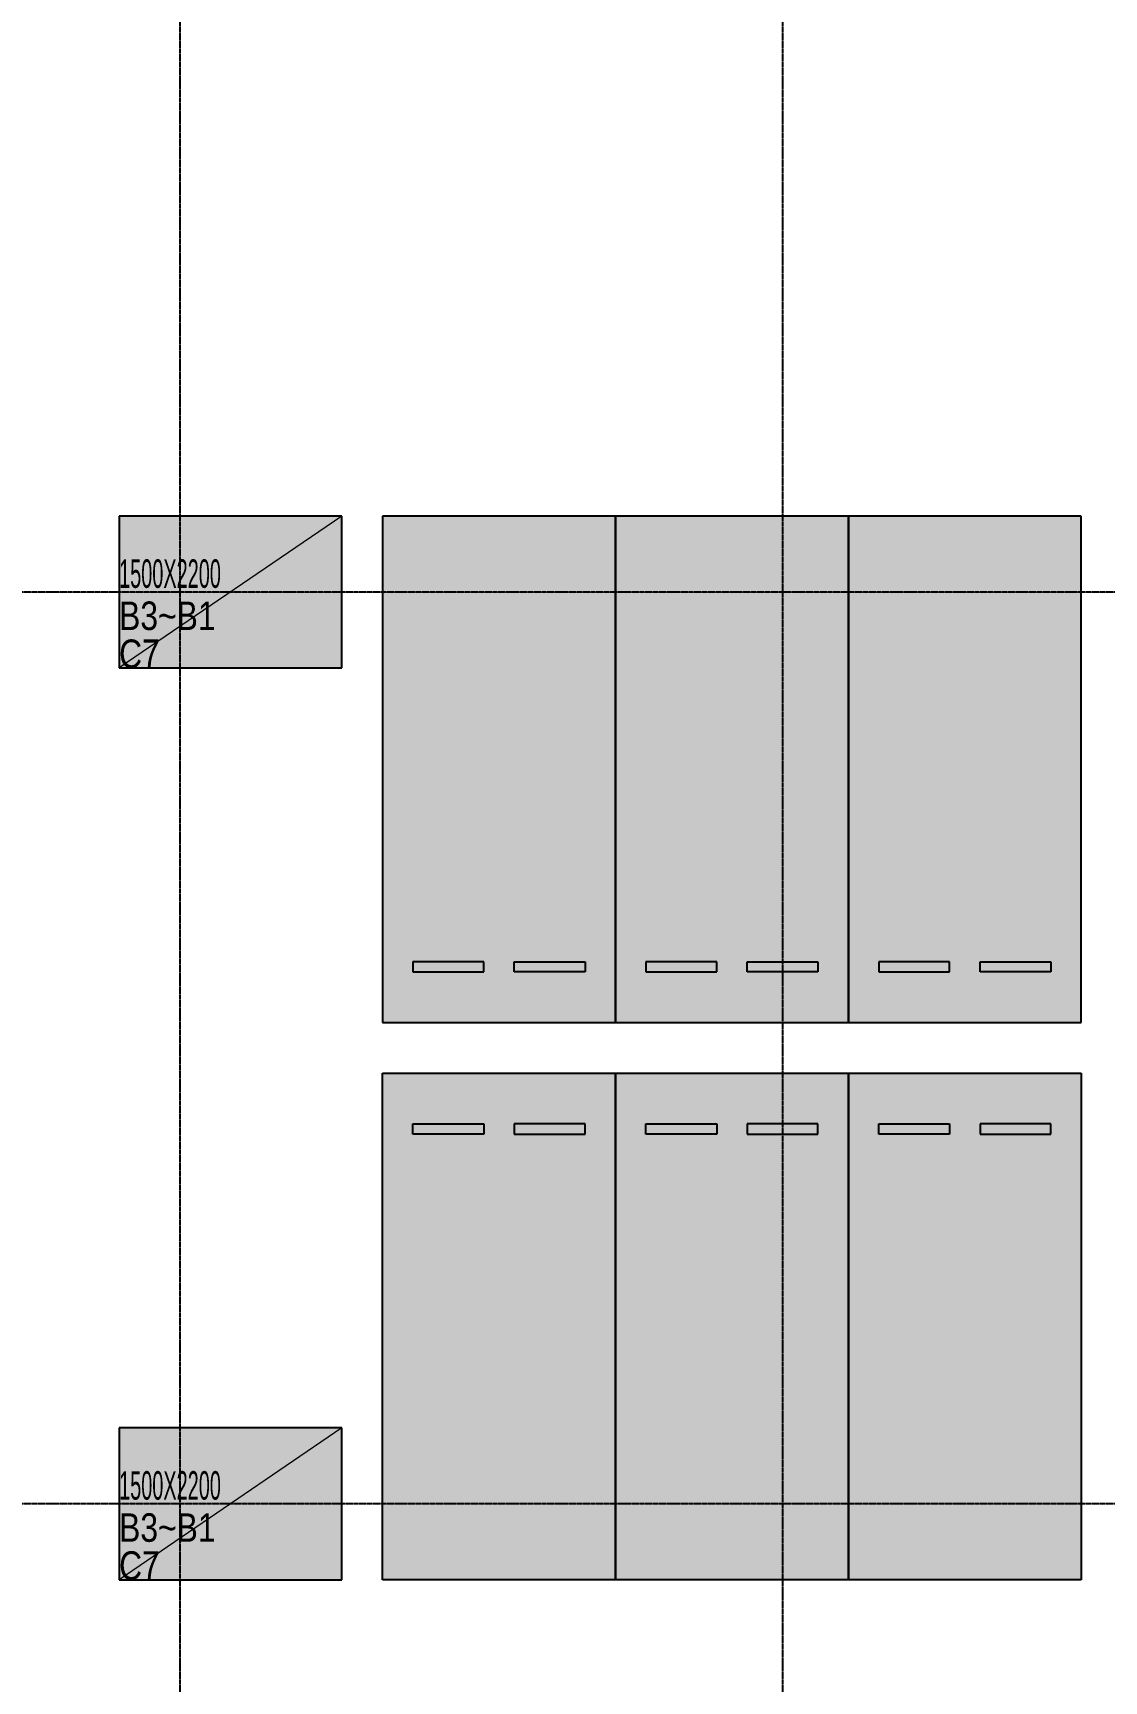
# Model space of a CAD drawing. Header units: millimetres. Extents: x -20379 to 476967, y -520228 to 220376.
# Drawn here: x 370994 to 381569, y -482470 to -466203 of the extents above; entities that cross this region are included whole.
import ezdxf
from ezdxf.enums import TextEntityAlignment as Align

# ---------------------------------------------------------------- set-up
doc = ezdxf.new("R2010")
doc.units = ezdxf.units.MM
doc.header["$MEASUREMENT"] = 0
doc.linetypes.add('$0$X-GRID_B3~B1$0$CENTER2', pattern=[1.125, 0.75, -0.125, 0.125, -0.125])
doc.layers.get('Defpoints').update_dxf_attribs({"color": 145, "lineweight": 9})
doc.layers.add('$0$NDC_S_HATCH MATERIAL', color=8, linetype='Continuous', lineweight=9)
for name, color, linetype in [('$0$X-COL-B2$0$A-254', 254, 'Continuous'), ('$0$X-COL-B2$0$A-COL', 2, 'Continuous'), ('$0$X-GRID_B3~B1$0$A-CEN1', 1, '$0$X-GRID_B3~B1$0$CENTER2'), ('$0$X-INT-B2$0$A-PARK', 5, 'Continuous')]:
    doc.layers.add(name, color=color, linetype=linetype)
doc.styles.add('$0$X-COL-B2$0$Hrtext', font='arial.ttf', dxfattribs={"width": 0.8})
doc.styles.add('$0$X-GRID_B3~B1$0$Heerim', font='', dxfattribs={"width": 0.8})
doc.styles.get('$0$X-GRID_B3~B1$0$Heerim').set_extended_font_data('Dotum')

# ---------------------------------------------------------------- blocks, each defined once
blk = doc.blocks.new('$0$258')
at = {"layer": '$0$X-COL-B2$0$A-254'}
h = blk.add_hatch(color=256, dxfattribs=at)
h.dxf.hatch_style = 1
h.paths.add_polyline_path([(470147, -157681), (470147, -159181), (472347, -159181), (472347, -157681)])
h = blk.add_hatch(color=256, dxfattribs=at)
h.dxf.hatch_style = 1
h.paths.add_polyline_path([(470147, -166681), (470147, -168181), (472347, -168181), (472347, -166681)])
at = {"layer": '$0$X-INT-B2$0$A-PARK'}
h = blk.add_hatch(color=254, dxfattribs=at)
h.dxf.hatch_style = 1
h.paths.add_polyline_path([(475047, -162681), (475047, -157681), (472747, -157681), (472747, -162681)])
h = blk.add_hatch(color=254, dxfattribs=at)
h.dxf.hatch_style = 1
h.paths.add_polyline_path([(477347, -162681), (477347, -157681), (475047, -157681), (475047, -162681)])
h = blk.add_hatch(color=254, dxfattribs=at)
h.dxf.hatch_style = 1
h.paths.add_polyline_path([(479647, -162681), (479647, -157681), (477347, -157681), (477347, -162681)])
h = blk.add_hatch(color=254, dxfattribs=at)
h.dxf.hatch_style = 1
h.paths.add_polyline_path([(475047, -163181), (475047, -168181), (472747, -168181), (472747, -163181)])
h = blk.add_hatch(color=254, dxfattribs=at)
h.dxf.hatch_style = 1
h.paths.add_polyline_path([(477347, -163181), (477347, -168181), (475047, -168181), (475047, -163181)])
h = blk.add_hatch(color=254, dxfattribs=at)
h.dxf.hatch_style = 1
h.paths.add_polyline_path([(479647, -163181), (479647, -168181), (477347, -168181), (477347, -163181)])
at = {"layer": '$0$X-COL-B2$0$A-COL'}
for p, q in [((472347, -157681), (470147, -157681)), ((470147, -157681), (470147, -159181)), ((472347, -159181), (472347, -157681)), ((470147, -159181), (472347, -159181)), ((472347, -166681), (470147, -166681)), ((470147, -166681), (470147, -168181)), ((472347, -168181), (472347, -166681)), ((470147, -168181), (472347, -168181))]:
    blk.add_line(p, q, dxfattribs=at)
at = {"layer": '$0$X-GRID_B3~B1$0$A-CEN1', "ltscale": 10}
for p, q in [((470747, -71986), (470747, -206938)), ((476697, -71986), (476697, -206938)), ((565437, -158431), (442147, -158431)), ((565437, -167431), (324908, -167431))]:
    blk.add_line(p, q, dxfattribs=at)
at = {"layer": '$0$X-INT-B2$0$A-PARK'}
for p, q in [((475047, -157681), (472747, -157681)), ((472747, -157681), (472747, -162681)), ((477347, -157681), (475047, -157681)), ((475047, -157681), (475047, -162681)), ((475047, -162681), (475047, -157681)), ((479647, -157681), (477347, -157681)), ((477347, -157681), (477347, -162681)), ((477347, -162681), (477347, -157681)), ((479647, -162681), (479647, -157681)), ((473747, -162081), (473047, -162081)), ((473047, -162081), (473047, -162181)), ((473047, -162181), (473747, -162181)), ((473747, -162181), (473747, -162081)), ((474047, -162181), (474047, -162081)), ((474047, -162081), (474747, -162081)), ((474747, -162181), (474047, -162181)), ((474747, -162081), (474747, -162181)), ((476047, -162081), (475347, -162081)), ((475347, -162081), (475347, -162181)), ((475347, -162181), (476047, -162181)), ((476047, -162181), (476047, -162081)), ((476347, -162181), (476347, -162081)), ((476347, -162081), (477047, -162081)), ((477047, -162181), (476347, -162181)), ((477047, -162081), (477047, -162181)), ((478347, -162081), (477647, -162081)), ((477647, -162081), (477647, -162181)), ((477647, -162181), (478347, -162181)), ((478347, -162181), (478347, -162081)), ((478647, -162181), (478647, -162081)), ((478647, -162081), (479347, -162081)), ((479347, -162181), (478647, -162181)), ((479347, -162081), (479347, -162181)), ((472747, -162681), (475047, -162681)), ((475047, -162681), (477347, -162681)), ((477347, -162681), (479647, -162681)), ((472747, -168181), (472747, -163181)), ((472747, -163181), (475047, -163181)), ((475047, -168181), (475047, -163181)), ((475047, -163181), (477347, -163181)), ((475047, -163181), (475047, -168181)), ((477347, -168181), (477347, -163181)), ((477347, -163181), (479647, -163181)), ((477347, -163181), (477347, -168181)), ((479647, -163181), (479647, -168181)), ((473047, -163781), (473047, -163681)), ((473047, -163681), (473747, -163681)), ((473747, -163781), (473047, -163781)), ((473747, -163681), (473747, -163781)), ((474047, -163681), (474047, -163781)), ((474747, -163681), (474047, -163681)), ((474047, -163781), (474747, -163781)), ((474747, -163781), (474747, -163681)), ((475347, -163781), (475347, -163681)), ((475347, -163681), (476047, -163681)), ((476047, -163781), (475347, -163781)), ((476047, -163681), (476047, -163781)), ((476347, -163681), (476347, -163781)), ((477047, -163681), (476347, -163681)), ((476347, -163781), (477047, -163781)), ((477047, -163781), (477047, -163681)), ((477647, -163781), (477647, -163681)), ((477647, -163681), (478347, -163681)), ((478347, -163781), (477647, -163781)), ((478347, -163681), (478347, -163781)), ((478647, -163681), (478647, -163781)), ((479347, -163681), (478647, -163681)), ((478647, -163781), (479347, -163781)), ((479347, -163781), (479347, -163681)), ((475047, -168181), (472747, -168181)), ((477347, -168181), (475047, -168181)), ((479647, -168181), (477347, -168181))]:
    blk.add_line(p, q, dxfattribs=at)
at = {"layer": 'Defpoints'}
for p, q in [((472347, -157681), (470147, -159181)), ((472347, -166681), (470147, -168181))]:
    blk.add_line(p, q, dxfattribs=at)
at = {"style": '$0$X-GRID_B3~B1$0$Heerim', "width": 0.8}
for p in [(336345, -75064), (371545, -75064), (419545, -75064), (470745, -75064), (553745, -75064)]:
    blk.add_attdef('NO', text='', height=1000, dxfattribs=at).set_placement(p, align=Align.MIDDLE_CENTER)
for p in [(573015, -105332), (573015, -115032), (573015, -121932), (573015, -130632), (573015, -139932)]:
    blk.add_attdef('NO', text='', height=1000, rotation=90, dxfattribs=at).set_placement(p, align=Align.MIDDLE_CENTER)
at = {"layer": 'Defpoints', "style": '$0$X-COL-B2$0$Hrtext'}
for s, width, p in [('1500X2200', 0.5, (470147, -158390)), ('B3~B1', 0.8, (470147, -158806)), ('1500X2200', 0.5, (470147, -167390)), ('B3~B1', 0.8, (470147, -167806))]:
    blk.add_text(s, height=281.2, dxfattribs=dict(at, width=width)).set_placement(p)
at = {"layer": 'Defpoints', "color": 6, "style": '$0$X-COL-B2$0$Hrtext', "width": 0.8}
for p in [(470147, -159181), (470147, -168181)]:
    blk.add_text('C7', height=281.2, dxfattribs=at).set_placement(p)

msp = doc.modelspace()

# ---------------------------------------------------------------- block references
at = {"layer": '$0$NDC_S_HATCH MATERIAL'}
msp.add_blockref('$0$258', (-98302, -313290), dxfattribs=at)

doc.saveas('drawing.dxf')
